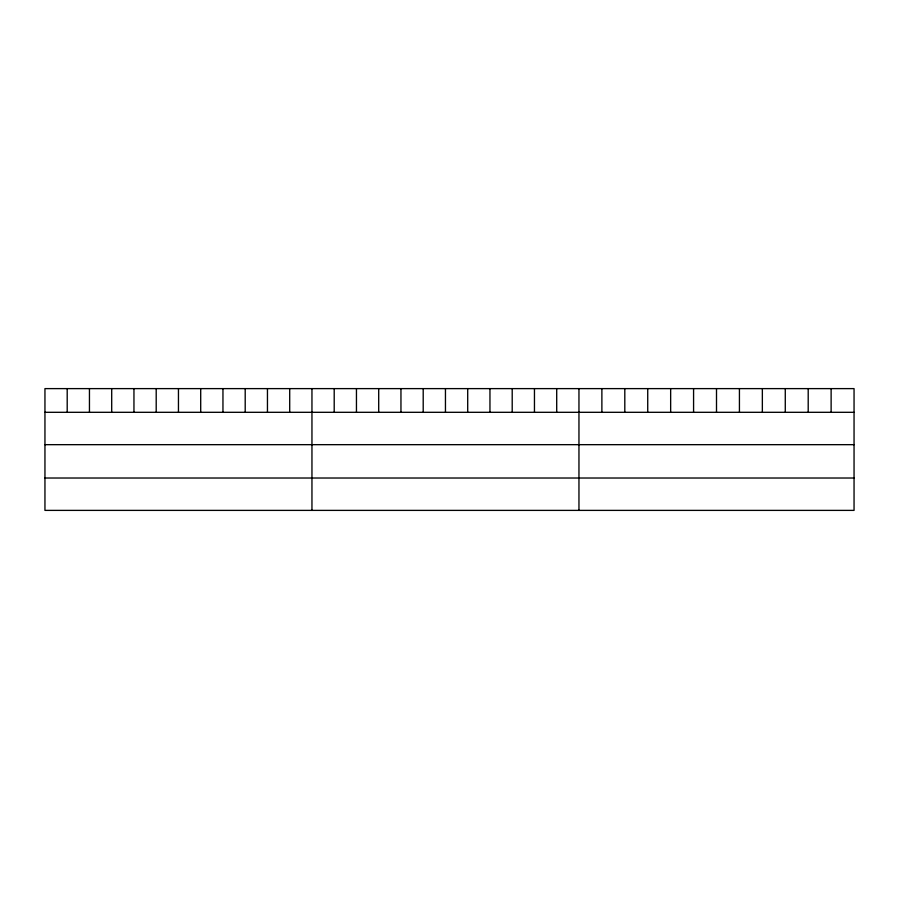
<?xml version="1.0" encoding="UTF-8"?>
<svg xmlns="http://www.w3.org/2000/svg" width="899" height="899" viewBox="0 0 899 899"><rect width="100%" height="100%" fill="white"/><g stroke="black" fill="none" stroke-linecap="round" stroke-linejoin="round"><path stroke-width="1.35" d="M854.05 412.304L854.05 510.385L44.95 510.385L44.95 388.615L854.05 388.615L854.05 412.304L44.95 412.304M44.95 444.668L854.05 444.668M44.95 478.021L854.05 478.021M831.126 388.615L831.126 412.304M808.201 388.615L808.201 412.304M785.276 388.615L785.276 412.304M762.352 388.615L762.352 412.304M739.428 388.615L739.428 412.304M716.503 388.615L716.503 412.304M693.579 388.615L693.579 412.304M670.654 388.615L670.654 412.304M647.73 388.615L647.73 412.304M624.805 388.615L624.805 412.304M601.88 388.615L601.88 412.304M578.956 388.615L578.956 510.385M556.706 388.615L556.706 412.304M534.456 388.615L534.456 412.304M512.205 388.615L512.205 412.304M489.955 388.615L489.955 412.304M467.705 388.615L467.705 412.304M445.454 388.615L445.454 412.304M423.204 388.615L423.204 412.304M400.954 388.615L400.954 412.304M378.704 388.615L378.704 412.304M356.454 388.615L356.454 412.304M334.203 388.615L334.203 412.304M311.953 388.615L311.953 510.385M289.703 388.615L289.703 412.304M267.452 388.615L267.452 412.304M245.202 388.615L245.202 412.304M222.952 388.615L222.952 412.304M200.702 388.615L200.702 412.304M178.452 388.615L178.452 412.304M156.201 388.615L156.201 412.304M133.951 388.615L133.951 412.304M111.701 388.615L111.701 412.304M89.45 388.615L89.45 412.304M67.2 388.615L67.2 412.304"/></g></svg>
